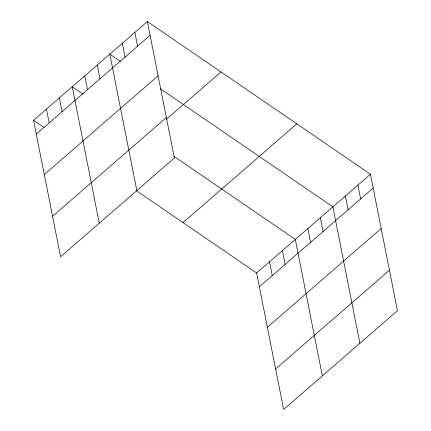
<?xml version="1.0" encoding="UTF-8"?>
<svg xmlns="http://www.w3.org/2000/svg" width="431" height="431" viewBox="0 0 431 431"><rect width="100%" height="100%" fill="white"/><g stroke="black" fill="none" stroke-linecap="round" stroke-linejoin="round"><path stroke-width="0.65" d="M147.364 21.55L174.383 158.005L60.572 256.747L33.553 120.287L147.364 21.55L370.428 174.253L397.447 310.713L283.636 409.45L256.617 272.995L136.417 190.707M36.285 134.084L150.096 35.347M44.296 174.56L158.112 75.824M52.555 216.265L166.371 117.528M166.393 119.295L220.979 71.945M183.003 222.601L296.819 123.864M256.617 272.995L370.428 174.253M259.349 286.787L373.16 188.051M267.36 327.269L381.176 228.527M275.619 368.974L389.435 270.232M120.712 61.601L109.808 54.134L136.826 190.588M160.515 88.851L332.872 206.842L359.89 343.297M83.156 94.184L72.246 86.717L99.27 223.172M174.027 156.394L295.31 239.426L322.329 375.88M33.553 120.287L43.914 127.382M357.908 185.114L360.639 198.912M345.387 195.981L348.124 209.773M320.352 217.703L323.083 231.495M307.831 228.565L310.562 242.357M282.413 250.616L285.144 264.408M269.515 261.806L272.247 275.598M134.844 32.411L137.575 46.209M122.329 43.272L125.06 57.07M97.287 64.995L100.019 78.792M84.767 75.856L87.498 89.653M59.349 97.907L62.08 111.704M46.451 109.097L49.182 122.894"/></g></svg>
